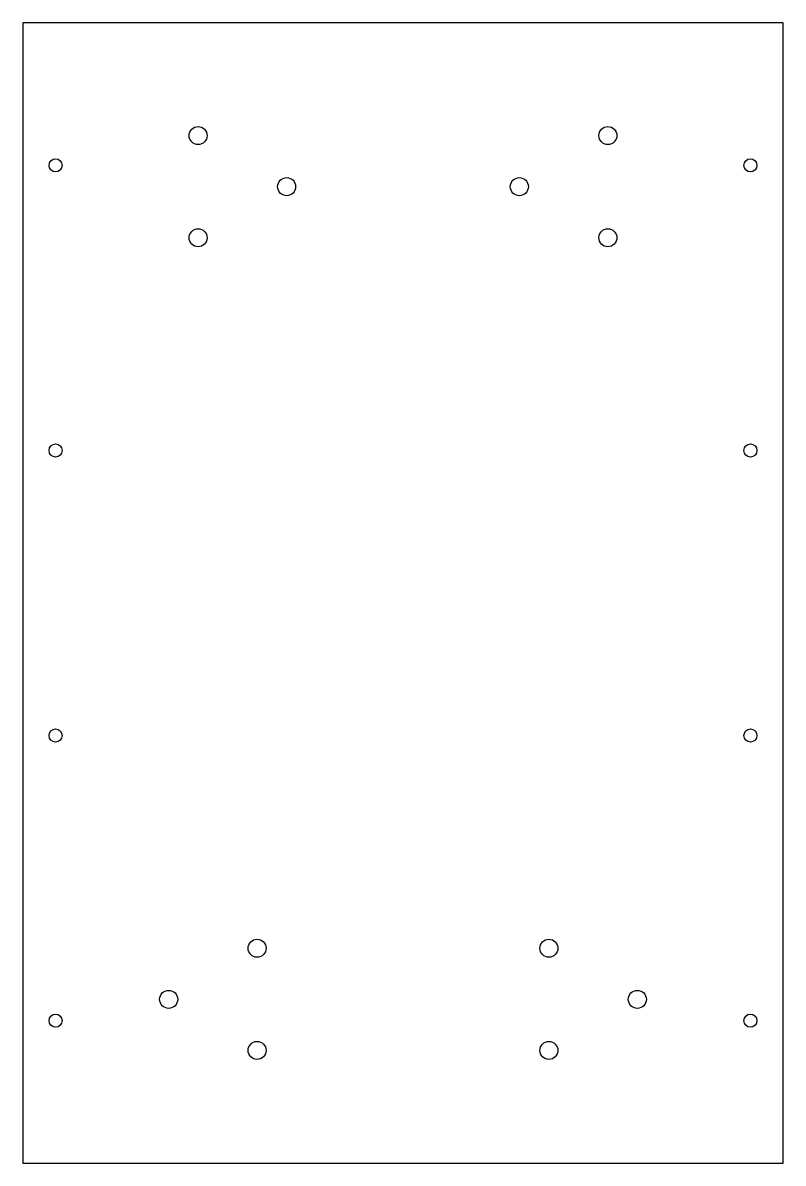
# Model space of a CAD drawing. Header units: millimetres. Extents: x -1240 to -776, y 14868 to 15564.
import ezdxf

# ---------------------------------------------------------------- set-up
doc = ezdxf.new("R2010")
doc.units = ezdxf.units.MM
doc.header["$MEASUREMENT"] = 0
doc.layers.add('Layer 01', color=18, linetype='Continuous', true_color=0x000000)

msp = doc.modelspace()

# ---------------------------------------------------------------- linework, layer by layer
at = {"layer": 'Layer 01', "color": 18, "true_color": 0x000000}
msp.add_lwpolyline([(-1240.12, 14867.7), (-776.12, 14867.7), (-776.12, 15563.7), (-1240.12, 15563.7)], close=True, dxfattribs=at)
for centre, radius in [((-1133.12, 15494.88), 5.5), ((-883.12, 15494.88), 5.5), ((-1220.12, 15476.7), 4), ((-796.12, 15476.7), 4), ((-1079.12, 15463.7), 5.5), ((-937.12, 15463.7), 5.5), ((-1133.12, 15432.52), 5.5), ((-883.12, 15432.52), 5.5), ((-1220.12, 15302.7), 4), ((-796.12, 15302.7), 4), ((-1220.12, 15128.7), 4), ((-796.12, 15128.7), 4), ((-1097.12, 14998.88), 5.5), ((-919.12, 14998.88), 5.5), ((-1151.12, 14967.7), 5.5), ((-865.12, 14967.7), 5.5), ((-1220.11, 14954.7), 4), ((-796.11, 14954.7), 4), ((-1097.12, 14936.52), 5.5), ((-919.12, 14936.52), 5.5)]:
    msp.add_circle(centre, radius, dxfattribs=at)

doc.saveas('drawing.dxf')
